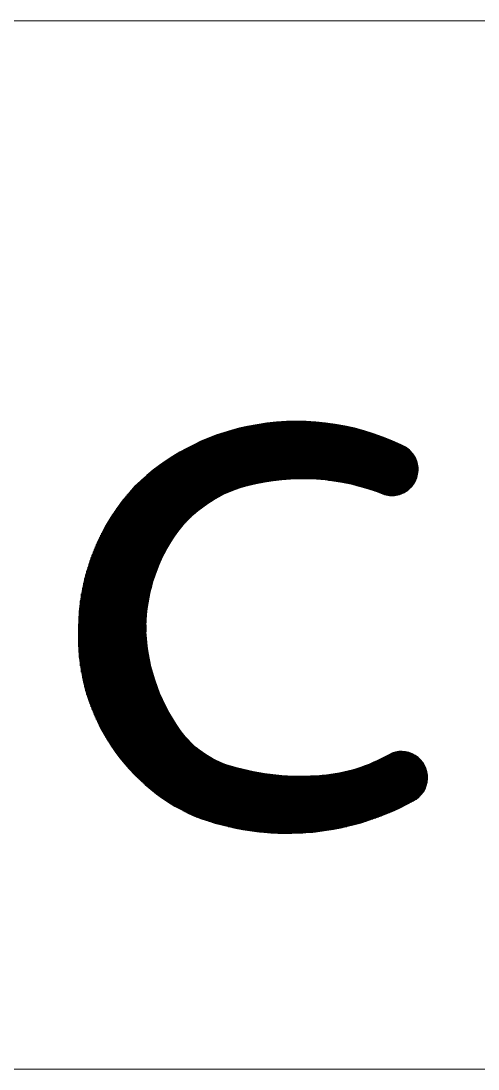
# Model space of a CAD drawing. Extents: x 0 to 841, y 0 to 594.
# Drawn here: x 710.54 to 717.83, y 94.16 to 110.86 of the extents above; entities that cross this region are included whole.
import ezdxf

# ---------------------------------------------------------------- set-up
doc = ezdxf.new("R2010")
doc.units = 0
doc.header["$LTSCALE"] = 5
doc.header["$MEASUREMENT"] = 0
doc.layers.add('42', color=7, linetype='Continuous', lineweight=9)
doc.layers.add('한국지역난방기술주식회사 CI', color=7, linetype='Continuous')

# ---------------------------------------------------------------- blocks, each defined once
blk = doc.blocks.new('기술주CI')
at = {"layer": '한국지역난방기술주식회사 CI', "color": 242, "linetype": 'Continuous', "true_color": 0xd51c29}
for p, q in [((1103.725, 143.612), (1103.725, 145.373)), ((1103.757, 143.622), (1103.757, 145.38)), ((1103.77, 145.383), (1107.02, 145.383)), ((1103.789, 143.631), (1103.789, 145.387)), ((1103.821, 143.641), (1103.821, 145.395)), ((1103.852, 143.65), (1103.852, 145.402)), ((1103.884, 143.658), (1103.884, 145.408)), ((1103.915, 145.415), (1106.877, 145.415)), ((1103.916, 143.667), (1103.916, 145.415)), ((1103.948, 143.675), (1103.948, 145.422)), ((1103.979, 143.683), (1103.979, 145.428)), ((1104.011, 143.69), (1104.011, 145.434)), ((1104.043, 143.698), (1104.043, 145.441)), ((1104.074, 143.705), (1104.074, 145.447)), ((1104.075, 145.447), (1106.717, 145.447)), ((1104.106, 143.713), (1104.106, 145.453)), ((1104.138, 143.72), (1104.138, 145.458)), ((1104.17, 143.727), (1104.17, 145.464)), ((1104.201, 143.733), (1104.201, 145.469)), ((1104.233, 143.74), (1104.233, 145.475)), ((1104.257, 145.478), (1106.535, 145.478)), ((1104.265, 143.746), (1104.265, 145.48)), ((1104.297, 143.753), (1104.297, 145.485)), ((1104.329, 143.759), (1104.329, 145.49)), ((1104.36, 143.765), (1104.36, 145.494)), ((1104.392, 143.771), (1104.392, 145.499)), ((1104.424, 143.776), (1104.424, 145.503)), ((1104.456, 143.782), (1104.456, 145.508)), ((1104.476, 145.51), (1106.316, 145.51)), ((1104.487, 143.787), (1104.487, 145.512)), ((1104.519, 143.792), (1104.519, 145.516)), ((1104.551, 143.797), (1104.551, 145.52)), ((1104.582, 143.802), (1104.582, 145.523)), ((1104.614, 143.807), (1104.614, 145.527)), ((1104.646, 143.811), (1104.646, 145.53)), ((1104.678, 143.816), (1104.678, 145.533)), ((1104.709, 143.82), (1104.709, 145.537)), ((1104.741, 143.824), (1104.741, 145.54)), ((1104.769, 145.542), (1106.024, 145.542)), ((1104.773, 143.828), (1104.773, 145.542)), ((1104.805, 143.831), (1104.805, 145.545)), ((1104.837, 143.835), (1104.837, 145.548)), ((1104.868, 143.838), (1104.868, 145.55)), ((1104.9, 143.842), (1104.9, 145.552)), ((1104.932, 143.845), (1104.932, 145.554)), ((1104.964, 143.848), (1104.964, 145.556)), ((1104.995, 143.85), (1104.995, 145.558)), ((1105.027, 143.853), (1105.027, 145.56)), ((1105.059, 143.856), (1105.059, 145.562)), ((1105.09, 143.858), (1105.09, 145.563)), ((1105.122, 143.86), (1105.122, 145.564)), ((1105.154, 143.862), (1105.154, 145.565)), ((1105.186, 143.864), (1105.186, 145.566)), ((1105.217, 143.866), (1105.217, 145.567)), ((1105.249, 143.867), (1105.249, 145.568)), ((1105.281, 143.869), (1105.281, 145.569)), ((1105.313, 143.87), (1105.313, 145.569)), ((1105.345, 143.871), (1105.345, 145.569)), ((1105.376, 143.872), (1105.376, 145.569)), ((1105.408, 143.873), (1105.408, 145.57)), ((1105.44, 143.873), (1105.44, 145.569)), ((1105.472, 143.874), (1105.472, 145.569)), ((1105.503, 143.874), (1105.503, 145.569)), ((1105.535, 143.874), (1105.535, 145.568)), ((1105.567, 143.874), (1105.567, 145.567)), ((1105.598, 143.874), (1105.598, 145.567)), ((1105.63, 143.874), (1105.63, 145.566)), ((1105.662, 143.873), (1105.662, 145.565)), ((1105.694, 143.873), (1105.694, 145.563)), ((1105.726, 143.872), (1105.726, 145.562)), ((1105.757, 143.871), (1105.757, 145.56)), ((1105.789, 143.87), (1105.789, 145.559)), ((1105.821, 143.869), (1105.821, 145.557)), ((1105.853, 143.867), (1105.853, 145.555)), ((1105.884, 143.866), (1105.884, 145.553)), ((1105.916, 143.864), (1105.916, 145.551)), ((1105.948, 143.862), (1105.948, 145.548)), ((1105.979, 143.86), (1105.979, 145.546)), ((1106.011, 143.858), (1106.011, 145.543)), ((1106.043, 143.856), (1106.043, 145.54)), ((1106.075, 143.853), (1106.075, 145.537)), ((1106.106, 143.851), (1106.106, 145.534)), ((1106.138, 143.848), (1106.138, 145.531)), ((1106.17, 143.845), (1106.17, 145.528)), ((1106.202, 143.842), (1106.202, 145.524)), ((1106.234, 143.839), (1106.234, 145.52)), ((1106.265, 143.835), (1106.265, 145.517)), ((1106.297, 143.832), (1106.297, 145.513)), ((1106.329, 143.828), (1106.329, 145.509)), ((1106.361, 143.824), (1106.361, 145.504)), ((1106.392, 143.82), (1106.392, 145.5)), ((1106.424, 143.816), (1106.424, 145.495)), ((1106.456, 143.812), (1106.456, 145.491)), ((1106.487, 143.807), (1106.487, 145.486)), ((1106.519, 143.803), (1106.519, 145.481)), ((1106.551, 143.798), (1106.551, 145.476)), ((1106.583, 143.793), (1106.583, 145.471)), ((1106.614, 143.788), (1106.614, 145.465)), ((1106.646, 143.782), (1106.646, 145.46)), ((1106.678, 143.777), (1106.678, 145.454)), ((1106.71, 143.771), (1106.71, 145.448)), ((1106.742, 143.766), (1106.742, 145.442)), ((1106.773, 143.76), (1106.773, 145.436)), ((1106.805, 143.754), (1106.805, 145.43)), ((1106.837, 143.747), (1106.837, 145.423)), ((1106.869, 143.741), (1106.869, 145.417)), ((1106.9, 143.734), (1106.9, 145.41)), ((1106.932, 143.728), (1106.932, 145.403)), ((1106.964, 143.721), (1106.964, 145.396)), ((1106.995, 143.714), (1106.995, 145.389)), ((1107.027, 143.706), (1107.027, 145.382)), ((1107.059, 143.699), (1107.059, 145.374)), ((1102.762, 145.066), (1108.037, 145.066)), ((1102.773, 143.158), (1102.773, 145.07)), ((1102.804, 143.179), (1102.804, 145.083)), ((1102.836, 143.199), (1102.836, 145.095)), ((1102.842, 145.098), (1107.955, 145.098)), ((1102.868, 143.219), (1102.868, 145.108)), ((1102.9, 143.238), (1102.9, 145.12)), ((1102.925, 145.129), (1107.87, 145.129)), ((1102.932, 143.257), (1102.932, 145.132)), ((1102.963, 143.276), (1102.963, 145.143)), ((1102.995, 143.294), (1102.995, 145.155)), ((1103.012, 145.161), (1107.782, 145.161)), ((1103.027, 143.312), (1103.027, 145.166)), ((1103.059, 143.329), (1103.059, 145.177)), ((1103.09, 143.346), (1103.09, 145.188)), ((1103.103, 145.193), (1107.69, 145.193)), ((1103.122, 143.363), (1103.122, 145.199)), ((1103.154, 143.379), (1103.154, 145.21)), ((1103.185, 143.395), (1103.185, 145.22)), ((1103.198, 145.225), (1107.594, 145.225)), ((1103.217, 143.411), (1103.217, 145.231)), ((1103.249, 143.426), (1103.249, 145.241)), ((1103.281, 143.441), (1103.281, 145.251)), ((1103.298, 145.256), (1107.493, 145.256)), ((1103.312, 143.455), (1103.312, 145.261)), ((1103.344, 143.469), (1103.344, 145.27)), ((1103.376, 143.483), (1103.376, 145.28)), ((1103.404, 145.288), (1107.386, 145.288)), ((1103.408, 143.496), (1103.408, 145.289)), ((1103.44, 143.509), (1103.44, 145.298)), ((1103.471, 143.522), (1103.471, 145.307)), ((1103.503, 143.534), (1103.503, 145.316)), ((1103.517, 145.32), (1107.272, 145.32)), ((1103.535, 143.546), (1103.535, 145.325)), ((1103.566, 143.558), (1103.566, 145.333)), ((1103.598, 143.569), (1103.598, 145.341)), ((1103.63, 143.581), (1103.63, 145.349)), ((1103.638, 145.351), (1107.151, 145.351)), ((1103.662, 143.591), (1103.662, 145.357)), ((1103.693, 143.602), (1103.693, 145.365)), ((1107.091, 143.691), (1107.091, 145.366)), ((1107.122, 143.684), (1107.122, 145.359)), ((1107.154, 143.676), (1107.154, 145.351)), ((1107.186, 143.668), (1107.186, 145.343)), ((1107.218, 143.659), (1107.218, 145.334)), ((1107.25, 143.651), (1107.25, 145.326)), ((1107.281, 143.642), (1107.281, 145.317)), ((1107.313, 143.634), (1107.313, 145.309)), ((1107.345, 143.625), (1107.345, 145.3)), ((1107.377, 143.615), (1107.377, 145.291)), ((1107.408, 143.606), (1107.408, 145.281)), ((1107.44, 143.597), (1107.44, 145.272)), ((1107.472, 143.587), (1107.472, 145.263)), ((1107.503, 143.577), (1107.503, 145.253)), ((1107.535, 143.567), (1107.535, 145.243)), ((1107.567, 143.557), (1107.567, 145.233)), ((1107.599, 143.547), (1107.599, 145.223)), ((1107.63, 143.536), (1107.63, 145.213)), ((1107.662, 143.526), (1107.662, 145.202)), ((1107.694, 143.515), (1107.694, 145.191)), ((1107.726, 143.504), (1107.726, 145.181)), ((1107.758, 143.492), (1107.758, 145.17)), ((1107.789, 143.481), (1107.789, 145.158)), ((1107.821, 143.469), (1107.821, 145.147)), ((1107.853, 143.458), (1107.853, 145.136)), ((1107.884, 143.446), (1107.884, 145.124)), ((1107.916, 143.433), (1107.916, 145.112)), ((1107.948, 143.421), (1107.948, 145.1)), ((1107.98, 143.408), (1107.98, 145.088)), ((1108.011, 143.397), (1108.011, 145.076)), ((1108.043, 143.389), (1108.043, 145.063)), ((1102.086, 144.748), (1108.705, 144.748)), ((1102.106, 142.596), (1102.106, 144.759)), ((1102.138, 142.629), (1102.138, 144.776)), ((1102.145, 144.78), (1108.662, 144.78)), ((1102.169, 142.662), (1102.169, 144.793)), ((1102.201, 142.694), (1102.201, 144.809)), ((1102.206, 144.812), (1108.612, 144.812)), ((1102.233, 142.725), (1102.233, 144.825)), ((1102.265, 142.755), (1102.265, 144.841)), ((1102.269, 144.843), (1108.551, 144.843)), ((1102.296, 142.785), (1102.296, 144.857)), ((1102.328, 142.814), (1102.328, 144.873)), ((1102.333, 144.875), (1108.475, 144.875)), ((1102.36, 142.842), (1102.36, 144.888)), ((1102.392, 142.869), (1102.392, 144.903)), ((1102.4, 144.907), (1108.407, 144.907)), ((1102.424, 142.897), (1102.424, 144.918)), ((1102.455, 142.923), (1102.455, 144.933)), ((1102.468, 144.939), (1108.337, 144.939)), ((1102.487, 142.949), (1102.487, 144.948)), ((1102.519, 142.974), (1102.519, 144.962)), ((1102.538, 144.971), (1108.266, 144.971)), ((1102.551, 142.999), (1102.551, 144.976)), ((1102.582, 143.023), (1102.582, 144.99)), ((1102.61, 145.002), (1108.192, 145.002)), ((1102.614, 143.047), (1102.614, 145.004)), ((1102.646, 143.07), (1102.646, 145.018)), ((1102.677, 143.093), (1102.677, 145.031)), ((1102.685, 145.034), (1108.115, 145.034)), ((1102.709, 143.115), (1102.709, 145.044)), ((1102.741, 143.137), (1102.741, 145.057)), ((1108.075, 143.382), (1108.075, 145.05)), ((1108.107, 143.376), (1108.107, 145.038)), ((1108.139, 143.372), (1108.139, 145.025)), ((1108.17, 143.369), (1108.17, 145.011)), ((1108.202, 143.368), (1108.202, 144.998)), ((1108.234, 143.368), (1108.234, 144.984)), ((1108.266, 143.369), (1108.266, 144.971)), ((1108.297, 143.371), (1108.297, 144.957)), ((1108.329, 143.375), (1108.329, 144.942)), ((1108.361, 143.38), (1108.361, 144.928)), ((1108.392, 143.386), (1108.392, 144.914)), ((1108.424, 143.394), (1108.424, 144.899)), ((1108.456, 143.404), (1108.456, 144.884)), ((1108.488, 143.414), (1108.488, 144.87)), ((1108.519, 143.427), (1108.519, 144.857)), ((1108.551, 143.441), (1108.551, 144.843)), ((1108.583, 143.456), (1108.583, 144.828)), ((1108.615, 143.474), (1108.615, 144.81)), ((1108.647, 143.494), (1108.647, 144.79)), ((1108.678, 143.516), (1108.678, 144.768)), ((1101.566, 141.864), (1101.566, 144.437)), ((1101.598, 141.919), (1101.598, 144.458)), ((1101.605, 144.463), (1108.928, 144.463)), ((1101.63, 141.972), (1101.63, 144.479)), ((1101.654, 144.494), (1108.913, 144.494)), ((1101.661, 142.023), (1101.661, 144.499)), ((1101.693, 142.072), (1101.693, 144.519)), ((1101.704, 144.526), (1108.895, 144.526)), ((1101.725, 142.12), (1101.725, 144.539)), ((1101.755, 144.558), (1108.876, 144.558)), ((1101.757, 142.166), (1101.757, 144.559)), ((1101.788, 142.211), (1101.788, 144.578)), ((1101.808, 144.59), (1108.855, 144.59)), ((1101.82, 142.254), (1101.82, 144.597)), ((1101.852, 142.297), (1101.852, 144.616)), ((1101.861, 144.621), (1108.831, 144.621)), ((1101.884, 142.338), (1101.884, 144.635)), ((1101.915, 144.653), (1108.805, 144.653)), ((1101.916, 142.378), (1101.916, 144.653)), ((1101.947, 142.416), (1101.947, 144.671)), ((1101.971, 144.685), (1108.775, 144.685)), ((1101.979, 142.454), (1101.979, 144.689)), ((1102.011, 142.491), (1102.011, 144.707)), ((1102.028, 144.716), (1108.742, 144.716)), ((1102.043, 142.527), (1102.043, 144.725)), ((1102.074, 142.562), (1102.074, 144.742)), ((1108.71, 143.54), (1108.71, 144.744)), ((1108.742, 143.567), (1108.742, 144.717)), ((1108.774, 143.597), (1108.774, 144.687)), ((1108.805, 143.632), (1108.805, 144.652)), ((1108.837, 143.67), (1108.837, 144.614)), ((1108.869, 143.715), (1108.869, 144.569)), ((1108.9, 143.767), (1108.9, 144.517)), ((1108.932, 143.831), (1108.932, 144.453)), ((1101.153, 140.939), (1101.153, 144.141)), ((1101.159, 144.145), (1108.997, 144.145)), ((1101.185, 141.032), (1101.185, 144.165)), ((1101.2, 144.177), (1108.997, 144.177)), ((1101.217, 141.12), (1101.217, 144.19)), ((1101.242, 144.208), (1108.994, 144.208)), ((1101.249, 141.203), (1101.249, 144.213)), ((1101.28, 141.281), (1101.28, 144.237)), ((1101.285, 144.24), (1108.991, 144.24)), ((1101.312, 141.357), (1101.312, 144.26)), ((1101.328, 144.272), (1108.986, 144.272)), ((1101.344, 141.429), (1101.344, 144.283)), ((1101.372, 144.304), (1108.98, 144.304)), ((1101.376, 141.498), (1101.376, 144.306)), ((1101.408, 141.564), (1101.408, 144.329)), ((1101.417, 144.336), (1108.973, 144.336)), ((1101.439, 141.628), (1101.439, 144.351)), ((1101.463, 144.367), (1108.964, 144.367)), ((1101.471, 141.69), (1101.471, 144.373)), ((1101.503, 141.75), (1101.503, 144.395)), ((1101.509, 144.399), (1108.953, 144.399)), ((1101.535, 141.808), (1101.535, 144.416)), ((1101.557, 144.431), (1108.941, 144.431)), ((1108.964, 143.917), (1108.964, 144.367)), ((1108.996, 144.093), (1108.996, 144.191)), ((1100.772, 134.885), (1100.772, 143.822)), ((1100.779, 143.828), (1104.771, 143.828)), ((1100.804, 134.856), (1100.804, 143.85)), ((1100.814, 143.859), (1105.11, 143.859)), ((1100.836, 134.827), (1100.836, 143.878)), ((1100.85, 143.891), (1108.956, 143.891)), ((1100.868, 134.799), (1100.868, 143.906)), ((1100.887, 143.923), (1108.966, 143.923)), ((1100.899, 134.771), (1100.899, 143.934)), ((1100.924, 143.954), (1108.974, 143.954)), ((1100.931, 139.914), (1100.931, 143.961)), ((1100.962, 143.986), (1108.981, 143.986)), ((1100.963, 140.152), (1100.963, 143.987)), ((1100.995, 140.332), (1100.995, 144.014)), ((1101, 144.018), (1108.987, 144.018)), ((1101.027, 140.482), (1101.027, 144.04)), ((1101.039, 144.05), (1108.992, 144.05)), ((1101.058, 140.613), (1101.058, 144.066)), ((1101.078, 144.081), (1108.995, 144.081)), ((1101.09, 140.731), (1101.09, 144.091)), ((1101.118, 144.113), (1108.997, 144.113)), ((1101.122, 140.839), (1101.122, 144.116)), ((1105.996, 143.859), (1108.944, 143.859)), ((1106.334, 143.828), (1108.931, 143.828)), ((1100.455, 135.201), (1100.455, 143.504)), ((1100.461, 143.51), (1103.442, 143.51)), ((1100.487, 135.168), (1100.487, 143.539)), ((1100.489, 143.542), (1103.523, 143.542)), ((1100.517, 143.574), (1103.61, 143.574)), ((1100.519, 135.134), (1100.519, 143.575)), ((1100.546, 143.605), (1103.704, 143.605)), ((1100.55, 135.101), (1100.55, 143.609)), ((1100.576, 143.637), (1103.808, 143.637)), ((1100.582, 135.069), (1100.582, 143.643)), ((1100.608, 143.669), (1103.924, 143.669)), ((1100.614, 135.037), (1100.614, 143.674)), ((1100.641, 143.701), (1104.054, 143.701)), ((1100.646, 135.006), (1100.646, 143.704)), ((1100.675, 143.732), (1104.196, 143.732)), ((1100.677, 134.975), (1100.677, 143.734)), ((1100.709, 143.764), (1104.356, 143.764)), ((1100.709, 134.945), (1100.709, 143.764)), ((1100.741, 134.915), (1100.741, 143.793)), ((1100.744, 143.796), (1104.542, 143.796)), ((1106.564, 143.796), (1108.916, 143.796)), ((1106.75, 143.764), (1108.899, 143.764)), ((1106.91, 143.732), (1108.88, 143.732)), ((1107.052, 143.701), (1108.859, 143.701)), ((1107.181, 143.669), (1108.836, 143.669)), ((1107.3, 143.637), (1108.81, 143.637)), ((1107.411, 143.605), (1108.781, 143.605)), ((1107.516, 143.574), (1108.749, 143.574)), ((1107.614, 143.542), (1108.712, 143.542)), ((1107.707, 143.51), (1108.67, 143.51)), ((1100.199, 143.193), (1102.826, 143.193)), ((1100.201, 135.494), (1100.201, 143.196)), ((1100.223, 143.224), (1102.877, 143.224)), ((1100.233, 135.455), (1100.233, 143.236)), ((1100.248, 143.256), (1102.929, 143.256)), ((1100.264, 135.417), (1100.264, 143.276)), ((1100.274, 143.288), (1102.984, 143.288)), ((1100.296, 135.38), (1100.296, 143.316)), ((1100.299, 143.319), (1103.04, 143.319)), ((1100.325, 143.351), (1103.099, 143.351)), ((1100.328, 135.343), (1100.328, 143.355)), ((1100.352, 143.383), (1103.161, 143.383)), ((1100.36, 135.307), (1100.36, 143.393)), ((1100.378, 143.415), (1103.226, 143.415)), ((1100.391, 135.271), (1100.391, 143.43)), ((1100.405, 143.446), (1103.294, 143.446)), ((1100.423, 135.236), (1100.423, 143.467)), ((1100.433, 143.478), (1103.365, 143.478)), ((1107.797, 143.478), (1108.622, 143.478)), ((1107.882, 143.446), (1108.563, 143.446)), ((1107.964, 143.415), (1108.489, 143.415)), ((1108.07, 143.383), (1108.376, 143.383)), ((1099.979, 135.786), (1099.979, 142.889)), ((1099.991, 142.907), (1102.436, 142.907)), ((1100.011, 135.742), (1100.011, 142.935)), ((1100.013, 142.939), (1102.474, 142.939)), ((1100.035, 142.97), (1102.514, 142.97)), ((1100.042, 135.698), (1100.042, 142.98)), ((1100.058, 143.002), (1102.555, 143.002)), ((1100.074, 135.656), (1100.074, 143.025)), ((1100.08, 143.034), (1102.596, 143.034)), ((1100.103, 143.066), (1102.64, 143.066)), ((1100.106, 135.614), (1100.106, 143.069)), ((1100.127, 143.097), (1102.684, 143.097)), ((1100.138, 135.573), (1100.138, 143.112)), ((1100.15, 143.129), (1102.73, 143.129)), ((1100.169, 135.533), (1100.169, 143.154)), ((1100.174, 143.161), (1102.777, 143.161)), ((1099.788, 136.071), (1099.788, 142.59)), ((1099.788, 142.589), (1102.1, 142.589)), ((1099.807, 142.621), (1102.13, 142.621)), ((1099.82, 136.021), (1099.82, 142.643)), ((1099.826, 142.653), (1102.16, 142.653)), ((1099.846, 142.684), (1102.192, 142.684)), ((1099.852, 135.972), (1099.852, 142.694)), ((1099.866, 142.716), (1102.224, 142.716)), ((1099.883, 135.924), (1099.883, 142.744)), ((1099.886, 142.748), (1102.257, 142.748)), ((1099.906, 142.78), (1102.291, 142.78)), ((1099.915, 135.877), (1099.915, 142.793)), ((1099.927, 142.811), (1102.326, 142.811)), ((1099.947, 135.831), (1099.947, 142.841)), ((1099.948, 142.843), (1102.362, 142.843)), ((1099.969, 142.875), (1102.398, 142.875)), ((1099.61, 142.272), (1101.833, 142.272)), ((1099.627, 142.304), (1101.857, 142.304)), ((1099.63, 136.34), (1099.63, 142.309)), ((1099.644, 142.335), (1101.882, 142.335)), ((1099.661, 136.283), (1099.661, 142.368)), ((1099.661, 142.367), (1101.907, 142.367)), ((1099.678, 142.399), (1101.933, 142.399)), ((1099.693, 136.228), (1099.693, 142.425)), ((1099.696, 142.431), (1101.959, 142.431)), ((1099.714, 142.462), (1101.986, 142.462)), ((1099.725, 136.174), (1099.725, 142.482)), ((1099.732, 142.494), (1102.013, 142.494)), ((1099.75, 142.526), (1102.041, 142.526)), ((1099.756, 136.122), (1099.756, 142.536)), ((1099.769, 142.557), (1102.07, 142.557)), ((1099.456, 141.954), (1101.619, 141.954)), ((1099.47, 141.986), (1101.639, 141.986)), ((1099.471, 136.647), (1099.471, 141.987)), ((1099.485, 142.018), (1101.658, 142.018)), ((1099.5, 142.049), (1101.679, 142.049)), ((1099.503, 136.582), (1099.503, 142.055)), ((1099.515, 142.081), (1101.699, 142.081)), ((1099.53, 142.113), (1101.72, 142.113)), ((1099.534, 136.519), (1099.534, 142.121)), ((1099.546, 142.145), (1101.742, 142.145)), ((1099.562, 142.176), (1101.764, 142.176)), ((1099.566, 136.457), (1099.566, 142.185)), ((1099.577, 142.208), (1101.787, 142.208)), ((1099.594, 142.24), (1101.81, 142.24)), ((1099.598, 136.398), (1099.598, 142.248)), ((1099.323, 141.637), (1101.444, 141.637)), ((1099.335, 141.669), (1101.46, 141.669)), ((1099.344, 136.932), (1099.344, 141.69)), ((1099.348, 141.7), (1101.476, 141.7)), ((1099.361, 141.732), (1101.493, 141.732)), ((1099.374, 141.764), (1101.51, 141.764)), ((1099.375, 136.857), (1099.375, 141.768)), ((1099.387, 141.796), (1101.528, 141.796)), ((1099.4, 141.827), (1101.545, 141.827)), ((1099.407, 136.784), (1099.407, 141.844)), ((1099.414, 141.859), (1101.563, 141.859)), ((1099.428, 141.891), (1101.582, 141.891)), ((1099.439, 136.715), (1099.439, 141.917)), ((1099.442, 141.922), (1101.6, 141.922)), ((1099.217, 137.267), (1099.217, 141.339)), ((1099.221, 141.351), (1101.31, 141.351)), ((1099.231, 141.383), (1101.324, 141.383)), ((1099.242, 141.414), (1101.338, 141.414)), ((1099.248, 137.177), (1099.248, 141.433)), ((1099.253, 141.446), (1101.352, 141.446)), ((1099.264, 141.478), (1101.367, 141.478)), ((1099.276, 141.51), (1101.381, 141.51)), ((1099.28, 137.091), (1099.28, 141.523)), ((1099.287, 141.542), (1101.397, 141.542)), ((1099.299, 141.573), (1101.412, 141.573)), ((1099.311, 141.605), (1101.428, 141.605)), ((1099.312, 137.01), (1099.312, 141.608)), ((1099.122, 137.57), (1099.122, 141.021)), ((1099.125, 141.034), (1101.186, 141.034)), ((1099.134, 141.065), (1101.197, 141.065)), ((1099.143, 141.097), (1101.209, 141.097)), ((1099.152, 141.129), (1101.22, 141.129)), ((1099.153, 137.462), (1099.153, 141.134)), ((1099.161, 141.16), (1101.232, 141.16)), ((1099.17, 141.192), (1101.245, 141.192)), ((1099.18, 141.224), (1101.257, 141.224)), ((1099.185, 137.361), (1099.185, 141.24)), ((1099.19, 141.256), (1101.27, 141.256)), ((1099.2, 141.287), (1101.283, 141.287)), ((1099.21, 141.319), (1101.296, 141.319)), ((1099.047, 140.716), (1101.086, 140.716)), ((1099.054, 140.748), (1101.095, 140.748)), ((1099.058, 137.813), (1099.058, 140.765)), ((1099.061, 140.779), (1101.104, 140.779)), ((1099.069, 140.811), (1101.113, 140.811)), ((1099.076, 140.843), (1101.123, 140.843)), ((1099.084, 140.875), (1101.133, 140.875)), ((1099.09, 137.686), (1099.09, 140.899)), ((1099.092, 140.907), (1101.143, 140.907)), ((1099.1, 140.938), (1101.153, 140.938)), ((1099.108, 140.97), (1101.164, 140.97)), ((1099.116, 141.002), (1101.175, 141.002)), ((1098.987, 140.399), (1101.008, 140.399)), ((1098.992, 140.43), (1101.015, 140.43)), ((1098.995, 138.116), (1098.995, 140.444)), ((1098.998, 140.462), (1101.022, 140.462)), ((1099.003, 140.494), (1101.029, 140.494)), ((1099.009, 140.525), (1101.037, 140.525)), ((1099.015, 140.557), (1101.044, 140.557)), ((1099.021, 140.589), (1101.052, 140.589)), ((1099.026, 137.955), (1099.026, 140.615)), ((1099.027, 140.621), (1101.06, 140.621)), ((1099.034, 140.652), (1101.069, 140.652)), ((1099.04, 140.684), (1101.077, 140.684)), ((1098.944, 140.081), (1100.952, 140.081)), ((1098.947, 140.113), (1100.957, 140.113)), ((1098.951, 140.145), (1100.962, 140.145)), ((1098.955, 140.176), (1100.967, 140.176)), ((1098.959, 140.208), (1100.972, 140.208)), ((1098.963, 140.24), (1100.978, 140.24)), ((1098.963, 138.308), (1098.963, 140.237)), ((1098.968, 140.272), (1100.983, 140.272)), ((1098.972, 140.303), (1100.989, 140.303)), ((1098.977, 140.335), (1100.995, 140.335)), ((1098.982, 140.367), (1101.002, 140.367)), ((1098.919, 139.795), (1100.92, 139.795)), ((1098.921, 139.827), (1100.922, 139.827)), ((1098.923, 139.859), (1100.925, 139.859)), ((1098.925, 139.89), (1100.929, 139.89)), ((1098.928, 139.922), (1100.932, 139.922)), ((1098.931, 138.561), (1098.931, 139.956)), ((1098.931, 139.954), (1100.936, 139.954)), ((1098.934, 139.986), (1100.94, 139.986)), ((1098.937, 140.017), (1100.944, 140.017)), ((1098.94, 140.049), (1100.948, 140.049)), ((1098.906, 139.478), (1100.9, 139.478)), ((1098.907, 139.51), (1100.9, 139.51)), ((1098.908, 139.573), (1100.906, 139.573)), ((1098.908, 139.541), (1100.904, 139.541)), ((1098.909, 139.605), (1100.907, 139.605)), ((1098.911, 139.637), (1100.909, 139.637)), ((1098.912, 139.668), (1100.91, 139.668)), ((1098.913, 139.7), (1100.912, 139.7)), ((1098.915, 139.732), (1100.915, 139.732)), ((1098.917, 139.764), (1100.917, 139.764)), ((1100.9, 139.51), (1100.903, 139.51)), ((1100.901, 139.478), (1100.903, 139.478)), ((1098.9, 139.224), (1100.911, 139.224)), ((1098.9, 139.192), (1100.913, 139.192)), ((1098.9, 139.16), (1100.915, 139.16)), ((1098.901, 139.255), (1100.909, 139.255)), ((1098.902, 139.319), (1100.906, 139.319)), ((1098.902, 139.287), (1100.907, 139.287)), ((1098.903, 139.351), (1100.901, 139.351)), ((1098.904, 139.382), (1100.901, 139.382)), ((1098.906, 139.446), (1100.901, 139.446)), ((1098.906, 139.414), (1100.901, 139.414)), ((1100.901, 139.446), (1100.902, 139.446)), ((1100.902, 139.414), (1100.902, 139.414)), ((1100.902, 139.382), (1100.903, 139.382)), ((1100.902, 139.351), (1100.904, 139.351)), ((1098.9, 139.128), (1100.918, 139.128)), ((1098.9, 139.097), (1100.92, 139.097)), ((1098.901, 139.065), (1100.923, 139.065)), ((1098.901, 139.033), (1100.926, 139.033)), ((1098.902, 139.002), (1100.929, 139.002)), ((1098.903, 138.97), (1100.933, 138.97)), ((1098.904, 138.938), (1100.937, 138.938)), ((1098.906, 138.906), (1100.94, 138.906)), ((1098.907, 138.875), (1100.944, 138.875)), ((1098.909, 138.843), (1100.948, 138.843)), ((1100.931, 134.744), (1100.931, 138.985)), ((1098.911, 138.811), (1100.953, 138.811)), ((1098.913, 138.779), (1100.957, 138.779)), ((1098.915, 138.748), (1100.962, 138.748)), ((1098.917, 138.716), (1100.967, 138.716)), ((1098.92, 138.684), (1100.972, 138.684)), ((1098.922, 138.652), (1100.978, 138.652)), ((1098.925, 138.62), (1100.983, 138.62)), ((1098.928, 138.589), (1100.989, 138.589)), ((1098.931, 138.557), (1100.995, 138.557)), ((1098.935, 138.525), (1101.001, 138.525)), ((1100.963, 134.717), (1100.963, 138.742)), ((1100.995, 134.69), (1100.995, 138.557)), ((1098.938, 138.493), (1101.007, 138.493)), ((1098.942, 138.462), (1101.014, 138.462)), ((1098.946, 138.43), (1101.02, 138.43)), ((1098.95, 138.398), (1101.027, 138.398)), ((1098.954, 138.367), (1101.034, 138.367)), ((1098.959, 138.335), (1101.042, 138.335)), ((1098.963, 138.303), (1101.049, 138.303)), ((1098.968, 138.271), (1101.057, 138.271)), ((1098.973, 138.24), (1101.065, 138.24)), ((1101.027, 134.664), (1101.027, 138.402)), ((1101.058, 134.638), (1101.058, 138.265)), ((1098.978, 138.208), (1101.073, 138.208)), ((1098.984, 138.176), (1101.081, 138.176)), ((1098.989, 138.144), (1101.09, 138.144)), ((1098.995, 138.113), (1101.098, 138.113)), ((1099.001, 138.081), (1101.107, 138.081)), ((1099.007, 138.049), (1101.116, 138.049)), ((1099.013, 138.017), (1101.126, 138.017)), ((1099.02, 137.985), (1101.135, 137.985)), ((1099.026, 137.954), (1101.145, 137.954)), ((1099.033, 137.922), (1101.155, 137.922)), ((1101.09, 134.613), (1101.09, 138.143)), ((1101.122, 134.588), (1101.122, 138.031)), ((1101.153, 134.563), (1101.153, 137.927)), ((1099.04, 137.89), (1101.165, 137.89)), ((1099.047, 137.858), (1101.176, 137.858)), ((1099.055, 137.827), (1101.186, 137.827)), ((1099.062, 137.795), (1101.197, 137.795)), ((1099.07, 137.763), (1101.208, 137.763)), ((1099.078, 137.731), (1101.219, 137.731)), ((1099.086, 137.7), (1101.231, 137.7)), ((1099.095, 137.668), (1101.243, 137.668)), ((1099.103, 137.636), (1101.255, 137.636)), ((1099.112, 137.605), (1101.267, 137.605)), ((1101.185, 134.538), (1101.185, 137.83)), ((1101.217, 134.514), (1101.217, 137.738)), ((1101.249, 134.491), (1101.249, 137.652)), ((1099.121, 137.573), (1101.279, 137.573)), ((1099.13, 137.541), (1101.292, 137.541)), ((1099.139, 137.509), (1101.305, 137.509)), ((1099.149, 137.478), (1101.318, 137.478)), ((1099.158, 137.446), (1101.331, 137.446)), ((1099.168, 137.414), (1101.345, 137.414)), ((1099.178, 137.382), (1101.358, 137.382)), ((1099.189, 137.35), (1101.372, 137.35)), ((1099.199, 137.319), (1101.387, 137.319)), ((1099.21, 137.287), (1101.401, 137.287)), ((1101.28, 134.467), (1101.28, 137.569)), ((1101.312, 134.444), (1101.312, 137.491)), ((1101.344, 134.421), (1101.344, 137.415)), ((1101.376, 134.399), (1101.376, 137.343)), ((1099.221, 137.255), (1101.416, 137.255)), ((1099.232, 137.223), (1101.431, 137.223)), ((1099.243, 137.192), (1101.446, 137.192)), ((1099.255, 137.16), (1101.462, 137.16)), ((1099.266, 137.128), (1101.478, 137.128)), ((1099.278, 137.096), (1101.494, 137.096)), ((1099.29, 137.065), (1101.51, 137.065)), ((1099.303, 137.033), (1101.527, 137.033)), ((1099.315, 137.001), (1101.544, 137.001)), ((1099.328, 136.97), (1101.561, 136.97)), ((1101.408, 134.377), (1101.408, 137.274)), ((1101.439, 134.355), (1101.439, 137.206)), ((1101.471, 134.334), (1101.471, 137.142)), ((1101.503, 134.312), (1101.503, 137.079)), ((1101.535, 134.292), (1101.535, 137.018)), ((1099.341, 136.938), (1101.578, 136.938)), ((1099.354, 136.906), (1101.596, 136.906)), ((1099.368, 136.874), (1101.614, 136.874)), ((1099.382, 136.843), (1101.632, 136.843)), ((1099.395, 136.811), (1101.65, 136.811)), ((1099.41, 136.779), (1101.669, 136.779)), ((1099.424, 136.747), (1101.688, 136.747)), ((1099.439, 136.716), (1101.708, 136.716)), ((1099.453, 136.684), (1101.727, 136.684)), ((1101.566, 134.271), (1101.566, 136.959)), ((1101.598, 134.251), (1101.598, 136.902)), ((1101.63, 134.231), (1101.63, 136.846)), ((1101.661, 134.211), (1101.661, 136.792)), ((1101.693, 134.191), (1101.693, 136.739)), ((1101.725, 134.172), (1101.725, 136.688)), ((1099.468, 136.652), (1101.747, 136.652)), ((1099.484, 136.62), (1101.768, 136.62)), ((1099.499, 136.588), (1101.788, 136.588)), ((1099.515, 136.557), (1101.809, 136.557)), ((1099.531, 136.525), (1101.83, 136.525)), ((1099.547, 136.493), (1101.852, 136.493)), ((1099.564, 136.461), (1101.874, 136.461)), ((1099.581, 136.43), (1101.896, 136.43)), ((1099.598, 136.398), (1101.919, 136.398)), ((1099.615, 136.366), (1101.942, 136.366)), ((1101.757, 134.153), (1101.757, 136.637)), ((1101.788, 134.135), (1101.788, 136.588)), ((1101.82, 134.116), (1101.82, 136.54)), ((1101.852, 134.098), (1101.852, 136.493)), ((1101.884, 134.081), (1101.884, 136.447)), ((1101.916, 134.063), (1101.916, 136.403)), ((1101.947, 134.046), (1101.947, 136.359)), ((1099.632, 136.334), (1101.965, 136.334)), ((1099.65, 136.303), (1101.99, 136.303)), ((1099.668, 136.271), (1102.015, 136.271)), ((1099.686, 136.239), (1102.041, 136.239)), ((1099.705, 136.208), (1102.067, 136.208)), ((1099.724, 136.176), (1102.095, 136.176)), ((1099.743, 136.144), (1102.123, 136.144)), ((1099.762, 136.112), (1102.152, 136.112)), ((1099.782, 136.081), (1102.182, 136.081)), ((1099.802, 136.049), (1102.213, 136.049)), ((1101.979, 134.029), (1101.979, 136.317)), ((1102.011, 134.012), (1102.011, 136.276)), ((1102.043, 133.995), (1102.043, 136.237)), ((1102.074, 133.979), (1102.074, 136.2)), ((1102.106, 133.963), (1102.106, 136.163)), ((1102.138, 133.947), (1102.138, 136.128)), ((1102.169, 133.931), (1102.169, 136.094)), ((1102.201, 133.916), (1102.201, 136.061)), ((1099.822, 136.017), (1102.245, 136.017)), ((1099.843, 135.985), (1102.278, 135.985)), ((1099.864, 135.953), (1102.312, 135.953)), ((1099.885, 135.922), (1102.348, 135.922)), ((1099.906, 135.89), (1102.384, 135.89)), ((1099.928, 135.858), (1102.422, 135.858)), ((1099.95, 135.826), (1102.461, 135.826)), ((1099.972, 135.795), (1102.502, 135.795)), ((1099.995, 135.763), (1102.544, 135.763)), ((1100.018, 135.731), (1102.588, 135.731)), ((1102.233, 133.901), (1102.233, 136.029)), ((1102.265, 133.886), (1102.265, 135.998)), ((1102.296, 133.872), (1102.296, 135.968)), ((1102.328, 133.857), (1102.328, 135.939)), ((1102.36, 133.843), (1102.36, 135.911)), ((1102.392, 133.831), (1102.392, 135.884)), ((1102.424, 133.819), (1102.424, 135.857)), ((1102.455, 133.807), (1102.455, 135.831)), ((1102.487, 133.796), (1102.487, 135.806)), ((1102.519, 133.784), (1102.519, 135.782)), ((1102.551, 133.773), (1102.551, 135.758)), ((1102.582, 133.762), (1102.582, 135.735)), ((1108.266, 134.006), (1108.266, 135.726)), ((1108.282, 135.731), (1108.728, 135.731)), ((1108.297, 134.021), (1108.297, 135.736)), ((1108.329, 134.035), (1108.329, 135.744)), ((1108.361, 134.05), (1108.361, 135.751)), ((1108.392, 134.064), (1108.392, 135.756)), ((1108.424, 134.079), (1108.424, 135.76)), ((1108.456, 134.094), (1108.456, 135.763)), ((1108.463, 135.763), (1108.547, 135.763)), ((1108.488, 134.11), (1108.488, 135.764)), ((1108.519, 134.125), (1108.519, 135.764)), ((1108.551, 134.141), (1108.551, 135.763)), ((1108.583, 134.156), (1108.583, 135.76)), ((1108.615, 134.172), (1108.615, 135.756)), ((1108.647, 134.189), (1108.647, 135.751)), ((1108.678, 134.205), (1108.678, 135.744)), ((1108.71, 134.221), (1108.71, 135.736)), ((1108.742, 134.238), (1108.742, 135.727)), ((1100.041, 135.699), (1102.634, 135.699)), ((1100.065, 135.668), (1102.681, 135.668)), ((1100.089, 135.636), (1102.731, 135.636)), ((1100.113, 135.604), (1102.784, 135.604)), ((1100.138, 135.573), (1102.839, 135.573)), ((1100.163, 135.541), (1102.897, 135.541)), ((1100.189, 135.509), (1102.958, 135.509)), ((1100.214, 135.477), (1103.024, 135.477)), ((1100.241, 135.446), (1103.094, 135.446)), ((1100.267, 135.414), (1103.169, 135.414)), ((1102.614, 133.751), (1102.614, 135.713)), ((1102.646, 133.74), (1102.646, 135.691)), ((1102.677, 133.73), (1102.677, 135.67)), ((1102.709, 133.719), (1102.709, 135.65)), ((1102.741, 133.709), (1102.741, 135.63)), ((1102.773, 133.699), (1102.773, 135.611)), ((1102.804, 133.689), (1102.804, 135.592)), ((1102.836, 133.679), (1102.836, 135.574)), ((1102.868, 133.669), (1102.868, 135.556)), ((1102.9, 133.66), (1102.9, 135.539)), ((1102.932, 133.65), (1102.932, 135.523)), ((1102.963, 133.641), (1102.963, 135.506)), ((1102.995, 133.632), (1102.995, 135.491)), ((1103.027, 133.623), (1103.027, 135.476)), ((1103.059, 133.614), (1103.059, 135.461)), ((1103.09, 133.606), (1103.09, 135.447)), ((1103.122, 133.597), (1103.122, 135.433)), ((1103.154, 133.589), (1103.154, 135.42)), ((1107.62, 135.414), (1109.153, 135.414)), ((1107.63, 133.757), (1107.63, 135.418)), ((1107.662, 133.768), (1107.662, 135.432)), ((1107.693, 135.446), (1109.131, 135.446)), ((1107.694, 133.779), (1107.694, 135.446)), ((1107.726, 133.79), (1107.726, 135.46)), ((1107.758, 133.801), (1107.758, 135.475)), ((1107.763, 135.477), (1109.106, 135.477)), ((1107.789, 133.813), (1107.789, 135.49)), ((1107.821, 133.825), (1107.821, 135.505)), ((1107.83, 135.509), (1109.079, 135.509)), ((1107.853, 133.837), (1107.853, 135.52)), ((1107.884, 133.849), (1107.884, 135.536)), ((1107.894, 135.541), (1109.049, 135.541)), ((1107.916, 133.861), (1107.916, 135.552)), ((1107.948, 133.873), (1107.948, 135.568)), ((1107.957, 135.573), (1109.015, 135.573)), ((1107.98, 133.886), (1107.98, 135.585)), ((1108.011, 133.899), (1108.011, 135.602)), ((1108.017, 135.604), (1108.976, 135.604)), ((1108.043, 133.912), (1108.043, 135.619)), ((1108.075, 135.636), (1108.931, 135.636)), ((1108.075, 133.925), (1108.075, 135.636)), ((1108.107, 133.938), (1108.107, 135.654)), ((1108.131, 135.668), (1108.879, 135.668)), ((1108.139, 133.951), (1108.139, 135.672)), ((1108.17, 133.965), (1108.17, 135.688)), ((1108.195, 135.699), (1108.815, 135.699)), ((1108.202, 133.978), (1108.202, 135.702)), ((1108.234, 133.992), (1108.234, 135.715)), ((1108.774, 134.255), (1108.774, 135.716)), ((1108.805, 134.272), (1108.805, 135.703)), ((1108.837, 134.289), (1108.837, 135.689)), ((1108.869, 134.306), (1108.869, 135.673)), ((1108.9, 134.324), (1108.9, 135.655)), ((1108.932, 134.344), (1108.932, 135.635)), ((1108.964, 134.366), (1108.964, 135.613)), ((1108.996, 134.391), (1108.996, 135.589)), ((1109.027, 134.419), (1109.027, 135.561)), ((1109.059, 134.449), (1109.059, 135.53)), ((1109.091, 134.484), (1109.091, 135.496)), ((1109.123, 134.523), (1109.123, 135.456)), ((1109.155, 134.569), (1109.155, 135.411)), ((1100.294, 135.382), (1103.252, 135.382)), ((1100.321, 135.35), (1103.343, 135.35)), ((1100.349, 135.319), (1103.446, 135.319)), ((1100.377, 135.287), (1103.558, 135.287)), ((1100.406, 135.255), (1103.677, 135.255)), ((1100.435, 135.223), (1103.805, 135.223)), ((1100.464, 135.191), (1103.944, 135.191)), ((1100.494, 135.16), (1104.097, 135.16)), ((1100.524, 135.128), (1104.27, 135.128)), ((1103.185, 133.581), (1103.185, 135.407)), ((1103.217, 133.572), (1103.217, 135.395)), ((1103.249, 133.565), (1103.249, 135.383)), ((1103.281, 133.557), (1103.281, 135.372)), ((1103.312, 133.549), (1103.312, 135.361)), ((1103.344, 133.542), (1103.344, 135.35)), ((1103.376, 133.534), (1103.376, 135.34)), ((1103.408, 133.527), (1103.408, 135.33)), ((1103.44, 133.52), (1103.44, 135.32)), ((1103.471, 133.513), (1103.471, 135.311)), ((1103.503, 133.506), (1103.503, 135.302)), ((1103.535, 133.499), (1103.535, 135.293)), ((1103.566, 133.493), (1103.566, 135.284)), ((1103.598, 133.486), (1103.598, 135.276)), ((1103.63, 133.48), (1103.63, 135.267)), ((1103.662, 133.474), (1103.662, 135.259)), ((1103.693, 133.468), (1103.693, 135.251)), ((1103.725, 133.462), (1103.725, 135.243)), ((1103.757, 133.456), (1103.757, 135.235)), ((1103.789, 133.451), (1103.789, 135.227)), ((1103.821, 133.445), (1103.821, 135.22)), ((1103.852, 133.44), (1103.852, 135.212)), ((1103.884, 133.435), (1103.884, 135.205)), ((1103.916, 133.43), (1103.916, 135.198)), ((1103.948, 133.425), (1103.948, 135.191)), ((1103.979, 133.42), (1103.979, 135.184)), ((1104.011, 133.416), (1104.011, 135.177)), ((1104.043, 133.411), (1104.043, 135.171)), ((1104.074, 133.407), (1104.074, 135.164)), ((1104.106, 133.403), (1104.106, 135.158)), ((1104.138, 133.398), (1104.138, 135.152)), ((1104.17, 133.394), (1104.17, 135.146)), ((1104.201, 133.391), (1104.201, 135.14)), ((1104.233, 133.387), (1104.233, 135.134)), ((1104.265, 133.383), (1104.265, 135.129)), ((1104.297, 133.38), (1104.297, 135.123)), ((1104.329, 133.377), (1104.329, 135.118)), ((1104.36, 133.373), (1104.36, 135.113)), ((1104.392, 133.37), (1104.392, 135.108)), ((1104.424, 133.368), (1104.424, 135.103)), ((1104.456, 133.365), (1104.456, 135.099)), ((1106.551, 133.471), (1106.551, 135.1)), ((1106.583, 133.477), (1106.583, 135.105)), ((1106.614, 133.483), (1106.614, 135.111)), ((1106.646, 133.49), (1106.646, 135.117)), ((1106.678, 133.496), (1106.678, 135.123)), ((1106.703, 135.128), (1109.267, 135.128)), ((1106.71, 133.503), (1106.71, 135.129)), ((1106.742, 133.509), (1106.742, 135.136)), ((1106.773, 133.516), (1106.773, 135.143)), ((1106.805, 133.523), (1106.805, 135.15)), ((1106.837, 133.531), (1106.837, 135.157)), ((1106.846, 135.16), (1109.26, 135.16)), ((1106.869, 133.538), (1106.869, 135.165)), ((1106.9, 133.545), (1106.9, 135.173)), ((1106.932, 133.553), (1106.932, 135.181)), ((1106.964, 133.561), (1106.964, 135.189)), ((1106.973, 135.191), (1109.252, 135.191)), ((1106.995, 133.568), (1106.995, 135.198)), ((1107.027, 133.576), (1107.027, 135.206)), ((1107.059, 133.585), (1107.059, 135.215)), ((1107.087, 135.223), (1109.243, 135.223)), ((1107.091, 133.593), (1107.091, 135.224)), ((1107.122, 133.601), (1107.122, 135.234)), ((1107.154, 133.61), (1107.154, 135.243)), ((1107.186, 133.619), (1107.186, 135.253)), ((1107.191, 135.255), (1109.232, 135.255)), ((1107.218, 133.628), (1107.218, 135.264)), ((1107.25, 133.637), (1107.25, 135.274)), ((1107.281, 133.646), (1107.281, 135.285)), ((1107.288, 135.287), (1109.22, 135.287)), ((1107.313, 133.655), (1107.313, 135.295)), ((1107.345, 133.665), (1107.345, 135.307)), ((1107.377, 133.674), (1107.377, 135.318)), ((1107.378, 135.319), (1109.206, 135.319)), ((1107.408, 133.684), (1107.408, 135.33)), ((1107.44, 133.694), (1107.44, 135.341)), ((1107.463, 135.35), (1109.19, 135.35)), ((1107.472, 133.704), (1107.472, 135.354)), ((1107.503, 133.714), (1107.503, 135.366)), ((1107.535, 133.725), (1107.535, 135.379)), ((1107.544, 135.382), (1109.172, 135.382)), ((1107.567, 133.735), (1107.567, 135.392)), ((1107.599, 133.746), (1107.599, 135.405)), ((1109.186, 134.622), (1109.186, 135.358)), ((1109.218, 134.688), (1109.218, 135.291)), ((1109.25, 134.778), (1109.25, 135.201)), ((1100.555, 135.096), (1104.471, 135.096)), ((1100.587, 135.064), (1104.723, 135.064)), ((1100.618, 135.033), (1105.11, 135.033)), ((1100.65, 135.001), (1109.279, 135.001)), ((1100.683, 134.969), (1109.279, 134.969)), ((1100.716, 134.938), (1109.277, 134.938)), ((1100.75, 134.906), (1109.275, 134.906)), ((1100.785, 134.874), (1109.27, 134.874)), ((1100.82, 134.842), (1109.265, 134.842)), ((1100.855, 134.811), (1109.258, 134.811)), ((1104.487, 133.362), (1104.487, 135.094)), ((1104.519, 133.36), (1104.519, 135.09)), ((1104.551, 133.357), (1104.551, 135.085)), ((1104.582, 133.355), (1104.582, 135.081)), ((1104.614, 133.353), (1104.614, 135.077)), ((1104.646, 133.351), (1104.646, 135.073)), ((1104.678, 133.349), (1104.678, 135.07)), ((1104.709, 133.347), (1104.709, 135.066)), ((1104.741, 133.346), (1104.741, 135.063)), ((1104.773, 133.344), (1104.773, 135.059)), ((1104.805, 133.343), (1104.805, 135.056)), ((1104.837, 133.342), (1104.837, 135.053)), ((1104.868, 133.341), (1104.868, 135.05)), ((1104.9, 133.34), (1104.9, 135.047)), ((1104.932, 133.339), (1104.932, 135.045)), ((1104.964, 133.338), (1104.964, 135.042)), ((1104.995, 133.338), (1104.995, 135.04)), ((1105.027, 133.337), (1105.027, 135.038)), ((1105.059, 133.337), (1105.059, 135.036)), ((1105.09, 133.337), (1105.09, 135.034)), ((1105.122, 133.337), (1105.122, 135.032)), ((1105.154, 133.337), (1105.154, 135.03)), ((1105.186, 133.337), (1105.186, 135.029)), ((1105.217, 133.337), (1105.217, 135.028)), ((1105.249, 133.338), (1105.249, 135.026)), ((1105.281, 133.338), (1105.281, 135.025)), ((1105.313, 133.339), (1105.313, 135.024)), ((1105.345, 133.34), (1105.345, 135.023)), ((1105.376, 133.341), (1105.376, 135.023)), ((1105.408, 133.342), (1105.408, 135.022)), ((1105.44, 133.344), (1105.44, 135.022)), ((1105.472, 133.345), (1105.472, 135.021)), ((1105.503, 133.346), (1105.503, 135.021)), ((1105.535, 133.348), (1105.535, 135.021)), ((1105.567, 133.35), (1105.567, 135.021)), ((1105.598, 133.352), (1105.598, 135.022)), ((1105.63, 133.354), (1105.63, 135.022)), ((1105.662, 133.356), (1105.662, 135.023)), ((1105.694, 133.358), (1105.694, 135.023)), ((1105.726, 133.361), (1105.726, 135.024)), ((1105.757, 133.363), (1105.757, 135.025)), ((1105.789, 133.366), (1105.789, 135.026)), ((1105.821, 133.369), (1105.821, 135.027)), ((1105.853, 133.372), (1105.853, 135.029)), ((1105.884, 133.375), (1105.884, 135.03)), ((1105.916, 133.378), (1105.916, 135.032)), ((1105.932, 135.033), (1109.278, 135.033)), ((1105.948, 133.382), (1105.948, 135.034)), ((1105.979, 133.385), (1105.979, 135.036)), ((1106.011, 133.389), (1106.011, 135.038)), ((1106.043, 133.393), (1106.043, 135.04)), ((1106.075, 133.396), (1106.075, 135.042)), ((1106.106, 133.4), (1106.106, 135.045)), ((1106.138, 133.405), (1106.138, 135.047)), ((1106.17, 133.409), (1106.17, 135.05)), ((1106.202, 133.413), (1106.202, 135.053)), ((1106.234, 133.418), (1106.234, 135.056)), ((1106.265, 133.423), (1106.265, 135.059)), ((1106.297, 133.427), (1106.297, 135.063)), ((1106.31, 135.064), (1109.276, 135.064)), ((1106.329, 133.432), (1106.329, 135.067)), ((1106.361, 133.438), (1106.361, 135.071)), ((1106.392, 133.443), (1106.392, 135.075)), ((1106.424, 133.448), (1106.424, 135.08)), ((1106.456, 133.454), (1106.456, 135.084)), ((1106.487, 133.459), (1106.487, 135.089)), ((1106.519, 133.465), (1106.519, 135.094)), ((1106.532, 135.096), (1109.272, 135.096)), ((1100.891, 134.779), (1109.25, 134.779)), ((1100.928, 134.747), (1109.24, 134.747)), ((1100.965, 134.715), (1109.229, 134.715)), ((1101.003, 134.684), (1109.216, 134.684)), ((1101.042, 134.652), (1109.201, 134.652)), ((1101.081, 134.62), (1109.185, 134.62)), ((1101.121, 134.588), (1109.167, 134.588)), ((1101.162, 134.556), (1109.147, 134.556)), ((1101.203, 134.525), (1109.124, 134.525)), ((1101.246, 134.493), (1109.099, 134.493)), ((1101.289, 134.461), (1109.071, 134.461)), ((1101.333, 134.429), (1109.039, 134.429)), ((1101.378, 134.398), (1109.004, 134.398)), ((1101.423, 134.366), (1108.964, 134.366)), ((1101.47, 134.334), (1108.917, 134.334)), ((1101.518, 134.302), (1108.861, 134.302)), ((1101.567, 134.271), (1108.803, 134.271)), ((1101.616, 134.239), (1108.743, 134.239)), ((1101.667, 134.207), (1108.683, 134.207)), ((1101.72, 134.176), (1108.621, 134.176)), ((1101.773, 134.144), (1108.558, 134.144)), ((1101.828, 134.112), (1108.493, 134.112)), ((1101.884, 134.08), (1108.427, 134.08)), ((1101.942, 134.049), (1108.359, 134.049)), ((1102.001, 134.017), (1108.289, 134.017)), ((1102.062, 133.985), (1108.217, 133.985)), ((1102.125, 133.953), (1108.143, 133.953)), ((1102.19, 133.922), (1108.068, 133.922)), ((1102.257, 133.89), (1107.989, 133.89)), ((1102.326, 133.858), (1107.909, 133.858)), ((1102.404, 133.826), (1107.825, 133.826)), ((1102.49, 133.794), (1107.738, 133.794)), ((1102.58, 133.763), (1107.648, 133.763)), ((1102.674, 133.731), (1107.555, 133.731)), ((1102.772, 133.699), (1107.457, 133.699)), ((1102.874, 133.667), (1107.354, 133.667)), ((1102.982, 133.636), (1107.246, 133.636)), ((1103.097, 133.604), (1107.132, 133.604)), ((1103.218, 133.572), (1107.01, 133.572)), ((1103.349, 133.541), (1106.88, 133.541)), ((1103.49, 133.509), (1106.738, 133.509)), ((1103.646, 133.477), (1106.582, 133.477)), ((1103.822, 133.445), (1106.407, 133.445)), ((1104.026, 133.414), (1106.203, 133.414)), ((1104.28, 133.382), (1105.949, 133.382)), ((1104.66, 133.35), (1105.569, 133.35))]:
    blk.add_line(p, q, dxfattribs=at)
at = {"layer": '한국지역난방기술주식회사 CI', "color": 242, "true_color": 0xd51c29}
blk.add_lwpolyline([(1108.133, 135.669, -0.109634), (1106.146, 135.048, -0.093308), (1103.425, 135.325, -0.166381), (1101.925, 136.389, -0.155238), (1100.9, 139.527, 0.000518), (1100.902, 139.32, -0.138321), (1101.615, 141.947, -0.197197), (1103.919, 143.667, -0.159915), (1107.998, 143.401, 0.977173), (1108.482, 144.872, 0.164405), (1103.922, 145.416, 0.143464), (1100.579, 143.641, 0.189148), (1098.906, 139.421, 0.309299), (1102.364, 133.841, 0.219998), (1108.852, 134.298, 1.018068)], format="xyb", close=True, dxfattribs=at)

msp = doc.modelspace()

# ---------------------------------------------------------------- linework, layer by layer
at = {"layer": '42', "color": 7, "linetype": 'Continuous', "lineweight": 0}
for p, q in [((677, 110.862), (827, 110.862)), ((677, 94.163), (827, 94.163))]:
    msp.add_line(p, q, dxfattribs=at)

# ---------------------------------------------------------------- block references
at = {"layer": '한국지역난방기술주식회사 CI', "xscale": 0.5364893087771634, "yscale": 0.5364893087771634, "zscale": 0.5364893087771634}
msp.add_blockref('기술주CI', (121.907, 26.386), dxfattribs=at)

doc.saveas('drawing.dxf')
